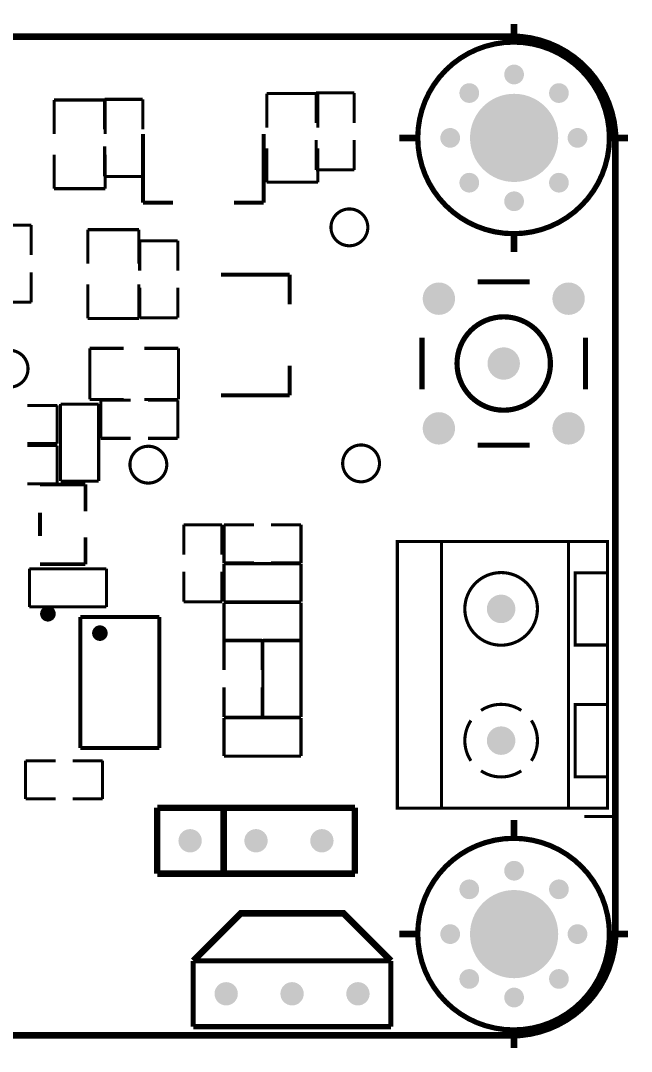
# Model space of a CAD drawing. Header units: millimetres. Extents: x -0.6 to 46.6, y -0.6 to 39.1.
# Drawn here: x 23.08 to 46.62, y -0.62 to 39.12 of the extents above; entities that cross this region are included whole.
import ezdxf

# ---------------------------------------------------------------- set-up
doc = ezdxf.new("R2010")
doc.units = ezdxf.units.MM
for name, color, linetype, true_color in [('Board Outline Layer', 7, 'Continuous', 0xff00ff), ('Hole Layer', 7, 'Continuous', 0x222222), ('Top Silkscreen Layer', 7, 'Continuous', 0xffcc00)]:
    doc.layers.add(name, color=color, linetype=linetype, true_color=true_color)

msp = doc.modelspace()

# ---------------------------------------------------------------- hatches: boundary and pattern name
at = {"layer": 'Hole Layer'}
for points in [[(41.719, 37.044, 1), (42.481, 37.044, 1)], [(41.719, 37.044, 1), (42.481, 37.044, 1)], [(39.991, 36.328, 1), (40.753, 36.328, 1)], [(39.991, 36.328, 1), (40.753, 36.328, 1)], [(43.447, 36.328, 1), (44.209, 36.328, 1)], [(43.447, 36.328, 1), (44.209, 36.328, 1)], [(40.4, 34.6, 1), (43.8, 34.6, 1)], [(40.4, 34.6, 1), (43.8, 34.6, 1)], [(39.255, 34.6, 1), (40.017, 34.6, 1)], [(39.255, 34.6, 1), (40.017, 34.6, 1)], [(44.163, 34.6, 1), (44.925, 34.6, 1)], [(44.163, 34.6, 1), (44.925, 34.6, 1)], [(39.991, 32.872, 1), (40.753, 32.872, 1)], [(39.991, 32.872, 1), (40.753, 32.872, 1)], [(43.447, 32.872, 1), (44.209, 32.872, 1)], [(43.447, 32.872, 1), (44.209, 32.872, 1)], [(41.719, 32.156, 1), (42.481, 32.156, 1)], [(41.719, 32.156, 1), (42.481, 32.156, 1)], [(38.575, 28.4, 1), (39.825, 28.4, 1)], [(38.575, 28.4, 1), (39.825, 28.4, 1)], [(43.575, 28.4, 1), (44.825, 28.4, 1)], [(43.575, 28.4, 1), (44.825, 28.4, 1)], [(41.075, 25.9, 1), (42.325, 25.9, 1)], [(41.075, 25.9, 1), (42.325, 25.9, 1)], [(38.575, 23.4, 1), (39.825, 23.4, 1)], [(38.575, 23.4, 1), (39.825, 23.4, 1)], [(43.575, 23.4, 1), (44.825, 23.4, 1)], [(43.575, 23.4, 1), (44.825, 23.4, 1)], [(41.05, 16.44, 1), (42.15, 16.44, 1)], [(41.05, 16.44, 1), (42.15, 16.44, 1)], [(41.05, 11.36, 1), (42.15, 11.36, 1)], [(41.05, 11.36, 1), (42.15, 11.36, 1)], [(29.16, 7.5, 1), (30.06, 7.5, 1)], [(29.16, 7.5, 1), (30.06, 7.5, 1)], [(31.7, 7.5, 1), (32.6, 7.5, 1)], [(31.7, 7.5, 1), (32.6, 7.5, 1)], [(34.24, 7.5, 1), (35.14, 7.5, 1)], [(34.24, 7.5, 1), (35.14, 7.5, 1)], [(41.719, 6.344, 1), (42.481, 6.344, 1)], [(41.719, 6.344, 1), (42.481, 6.344, 1)], [(39.991, 5.628, 1), (40.753, 5.628, 1)], [(39.991, 5.628, 1), (40.753, 5.628, 1)], [(43.447, 5.628, 1), (44.209, 5.628, 1)], [(43.447, 5.628, 1), (44.209, 5.628, 1)], [(40.4, 3.9, 1), (43.8, 3.9, 1)], [(40.4, 3.9, 1), (43.8, 3.9, 1)], [(39.255, 3.9, 1), (40.017, 3.9, 1)], [(39.255, 3.9, 1), (40.017, 3.9, 1)], [(44.163, 3.9, 1), (44.925, 3.9, 1)], [(44.163, 3.9, 1), (44.925, 3.9, 1)], [(39.991, 2.172, 1), (40.753, 2.172, 1)], [(39.991, 2.172, 1), (40.753, 2.172, 1)], [(43.447, 2.172, 1), (44.209, 2.172, 1)], [(43.447, 2.172, 1), (44.209, 2.172, 1)], [(30.55, 1.6, 1), (31.45, 1.6, 1)], [(30.55, 1.6, 1), (31.45, 1.6, 1)], [(33.09, 1.6, 1), (33.99, 1.6, 1)], [(33.09, 1.6, 1), (33.99, 1.6, 1)], [(35.63, 1.6, 1), (36.53, 1.6, 1)], [(35.63, 1.6, 1), (36.53, 1.6, 1)], [(41.719, 1.456, 1), (42.481, 1.456, 1)], [(41.719, 1.456, 1), (42.481, 1.456, 1)]]:
    msp.add_hatch(color=256, dxfattribs=at).paths.add_polyline_path(points)

# ---------------------------------------------------------------- linework, layer by layer
at = {"layer": 'Board Outline Layer', "const_width": 0.254}
msp.add_lwpolyline([(0, 34.5), (0, 4, 0.414214), (4, 0), (42, 0, 0.414214), (46, 4), (46, 34.5, 0.414214), (42, 38.5), (4, 38.5, 0.414214)], format="xyb", close=True, dxfattribs=at)
at = {"layer": 'Top Silkscreen Layer'}
for points, const_width in [([(42.1, 38.334), (42.1, 38.994)], 0.254), ([(42.1, 38.334), (42.1, 38.994)], 0.254), ([(32.565, 36.31), (34.535, 36.31)], 0.12), ([(32.565, 35), (32.565, 36.31)], 0.12), ([(32.565, 36.31), (34.535, 36.31)], 0.12), ([(32.565, 35), (32.565, 36.31)], 0.12), ([(34.465, 36.335), (34.465, 35.18)], 0.119), ([(34.465, 36.335), (35.935, 36.335)], 0.119), ([(34.465, 36.335), (34.465, 35.18)], 0.119), ([(34.465, 36.335), (35.935, 36.335)], 0.119), ([(34.535, 35), (34.535, 36.31)], 0.12), ([(34.535, 35), (34.535, 36.31)], 0.12), ([(35.935, 36.335), (35.935, 35.18)], 0.119), ([(35.935, 36.335), (35.935, 35.18)], 0.119), ([(26.335, 36.06), (24.365, 36.06)], 0.12), ([(24.365, 36.06), (24.365, 34.75)], 0.12), ([(26.335, 36.06), (24.365, 36.06)], 0.12), ([(24.365, 36.06), (24.365, 34.75)], 0.12), ([(27.785, 36.085), (26.315, 36.085)], 0.119), ([(26.315, 36.085), (26.315, 34.93)], 0.119), ([(27.785, 36.085), (26.315, 36.085)], 0.119), ([(26.315, 36.085), (26.315, 34.93)], 0.119), ([(26.335, 36.06), (26.335, 34.75)], 0.12), ([(26.335, 36.06), (26.335, 34.75)], 0.12), ([(27.785, 36.085), (27.785, 34.93)], 0.119), ([(27.785, 36.085), (27.785, 34.93)], 0.119), ([(27.797, 34.751), (27.797, 32.099)], 0.152), ([(27.797, 34.751), (27.797, 32.099)], 0.152), ([(32.449, 34.751), (32.449, 32.099)], 0.152), ([(32.449, 34.751), (32.449, 32.099)], 0.152), ([(34.465, 33.365), (34.465, 34.52)], 0.119), ([(34.465, 33.365), (34.465, 34.52)], 0.119), ([(35.935, 33.365), (35.935, 34.52)], 0.119), ([(35.935, 33.365), (35.935, 34.52)], 0.119), ([(37.68, 34.6), (38.341, 34.6)], 0.254), ([(37.68, 34.6), (38.341, 34.6)], 0.254), ([(45.834, 34.6), (46.494, 34.6)], 0.254), ([(45.834, 34.6), (46.494, 34.6)], 0.254), ([(26.315, 33.115), (26.315, 34.27)], 0.119), ([(26.315, 33.115), (26.315, 34.27)], 0.119), ([(27.785, 33.115), (27.785, 34.27)], 0.119), ([(27.785, 33.115), (27.785, 34.27)], 0.119), ([(32.565, 32.89), (32.565, 34.2)], 0.12), ([(32.565, 32.89), (32.565, 34.2)], 0.12), ([(34.535, 32.89), (34.535, 34.2)], 0.12), ([(34.535, 32.89), (34.535, 34.2)], 0.12), ([(24.365, 33.95), (24.365, 32.64)], 0.12), ([(24.365, 33.95), (24.365, 32.64)], 0.12), ([(26.335, 33.95), (26.335, 32.64)], 0.12), ([(26.335, 33.95), (26.335, 32.64)], 0.12), ([(34.465, 33.365), (35.935, 33.365)], 0.119), ([(34.465, 33.365), (35.935, 33.365)], 0.119), ([(27.785, 33.115), (26.315, 33.115)], 0.119), ([(27.785, 33.115), (26.315, 33.115)], 0.119), ([(26.335, 32.64), (24.365, 32.64)], 0.12), ([(26.335, 32.64), (24.365, 32.64)], 0.12), ([(32.565, 32.89), (34.535, 32.89)], 0.12), ([(32.565, 32.89), (34.535, 32.89)], 0.12), ([(27.797, 32.099), (28.945, 32.099)], 0.152), ([(27.797, 32.099), (28.945, 32.099)], 0.152), ([(32.449, 32.099), (31.3, 32.099)], 0.152), ([(32.449, 32.099), (31.3, 32.099)], 0.152), ([(22.015, 31.235), (23.485, 31.235)], 0.119), ([(22.015, 31.235), (23.485, 31.235)], 0.119), ([(23.485, 31.235), (23.485, 30.08)], 0.119), ([(23.485, 31.235), (23.485, 30.08)], 0.119), ([(25.665, 31.06), (27.635, 31.06)], 0.12), ([(25.665, 29.75), (25.665, 31.06)], 0.12), ([(25.665, 31.06), (27.635, 31.06)], 0.12), ([(25.665, 29.75), (25.665, 31.06)], 0.12), ([(27.635, 29.75), (27.635, 31.06)], 0.12), ([(27.635, 29.75), (27.635, 31.06)], 0.12), ([(27.665, 30.635), (27.665, 29.48)], 0.119), ([(27.665, 30.635), (29.135, 30.635)], 0.119), ([(27.665, 30.635), (27.665, 29.48)], 0.119), ([(27.665, 30.635), (29.135, 30.635)], 0.119), ([(29.135, 30.635), (29.135, 29.48)], 0.119), ([(29.135, 30.635), (29.135, 29.48)], 0.119), ([(42.1, 30.206), (42.1, 30.866)], 0.254), ([(42.1, 30.206), (42.1, 30.866)], 0.254), ([(23.485, 28.265), (23.485, 29.42)], 0.119), ([(23.485, 28.265), (23.485, 29.42)], 0.119), ([(30.798, 29.326), (33.45, 29.326)], 0.152), ([(30.798, 29.326), (33.45, 29.326)], 0.152), ([(33.45, 29.326), (33.45, 28.177)], 0.152), ([(33.45, 29.326), (33.45, 28.177)], 0.152), ([(42.7, 29.05), (40.7, 29.05)], 0.2), ([(42.7, 29.05), (40.7, 29.05)], 0.2), ([(25.665, 27.64), (25.665, 28.95)], 0.12), ([(25.665, 27.64), (25.665, 28.95)], 0.12), ([(27.635, 27.64), (27.635, 28.95)], 0.12), ([(27.635, 27.64), (27.635, 28.95)], 0.12), ([(27.665, 27.665), (27.665, 28.82)], 0.119), ([(27.665, 27.665), (27.665, 28.82)], 0.119), ([(29.135, 27.665), (29.135, 28.82)], 0.119), ([(29.135, 27.665), (29.135, 28.82)], 0.119), ([(22.015, 28.265), (23.485, 28.265)], 0.119), ([(22.015, 28.265), (23.485, 28.265)], 0.119), ([(25.665, 27.64), (27.635, 27.64)], 0.12), ([(25.665, 27.64), (27.635, 27.64)], 0.12), ([(27.665, 27.665), (29.135, 27.665)], 0.119), ([(27.665, 27.665), (29.135, 27.665)], 0.119), ([(38.55, 24.9), (38.55, 26.9)], 0.2), ([(38.55, 24.9), (38.55, 26.9)], 0.2), ([(44.85, 24.9), (44.85, 26.9)], 0.2), ([(44.85, 24.9), (44.85, 26.9)], 0.2), ([(25.74, 24.515), (25.74, 26.485)], 0.12), ([(27.05, 26.485), (25.74, 26.485)], 0.12), ([(25.74, 24.515), (25.74, 26.485)], 0.12), ([(27.05, 26.485), (25.74, 26.485)], 0.12), ([(29.16, 26.485), (27.85, 26.485)], 0.12), ([(29.16, 26.485), (27.85, 26.485)], 0.12), ([(29.16, 24.515), (29.16, 26.485)], 0.12), ([(29.16, 24.515), (29.16, 26.485)], 0.12), ([(33.45, 24.674), (33.45, 25.823)], 0.152), ([(33.45, 24.674), (33.45, 25.823)], 0.152), ([(30.798, 24.674), (33.45, 24.674)], 0.152), ([(30.798, 24.674), (33.45, 24.674)], 0.152), ([(24.485, 24.285), (23.33, 24.285)], 0.119), ([(24.485, 24.285), (23.33, 24.285)], 0.119), ([(24.485, 22.815), (24.485, 24.285)], 0.119), ([(24.485, 22.815), (24.485, 24.285)], 0.119), ([(24.615, 21.365), (24.615, 24.335)], 0.12), ([(24.615, 24.335), (26.085, 24.335)], 0.12), ([(24.615, 21.365), (24.615, 24.335)], 0.12), ([(24.615, 24.335), (26.085, 24.335)], 0.12), ([(27.05, 24.515), (25.74, 24.515)], 0.12), ([(27.05, 24.515), (25.74, 24.515)], 0.12), ([(26.085, 21.365), (26.085, 24.335)], 0.12), ([(26.085, 21.365), (26.085, 24.335)], 0.12), ([(26.165, 24.485), (27.32, 24.485)], 0.119), ([(26.165, 23.015), (26.165, 24.485)], 0.119), ([(26.165, 24.485), (27.32, 24.485)], 0.119), ([(26.165, 23.015), (26.165, 24.485)], 0.119), ([(29.16, 24.515), (27.85, 24.515)], 0.12), ([(29.16, 24.515), (27.85, 24.515)], 0.12), ([(29.135, 24.485), (27.98, 24.485)], 0.119), ([(29.135, 24.485), (27.98, 24.485)], 0.119), ([(29.135, 23.015), (29.135, 24.485)], 0.119), ([(29.135, 23.015), (29.135, 24.485)], 0.119), ([(26.165, 23.015), (27.32, 23.015)], 0.119), ([(26.165, 23.015), (27.32, 23.015)], 0.119), ([(29.135, 23.015), (27.98, 23.015)], 0.119), ([(29.135, 23.015), (27.98, 23.015)], 0.119), ([(24.485, 22.815), (23.33, 22.815)], 0.119), ([(24.485, 22.815), (23.33, 22.815)], 0.119), ([(24.485, 22.735), (23.33, 22.735)], 0.119), ([(24.485, 22.735), (23.33, 22.735)], 0.119), ([(24.485, 21.265), (24.485, 22.735)], 0.119), ([(24.485, 21.265), (24.485, 22.735)], 0.119), ([(42.7, 22.75), (40.7, 22.75)], 0.2), ([(42.7, 22.75), (40.7, 22.75)], 0.2), ([(24.485, 21.265), (23.33, 21.265)], 0.119), ([(24.485, 21.265), (23.33, 21.265)], 0.119), ([(23.824, 21.236), (25.576, 21.236)], 0.152), ([(23.824, 21.236), (25.576, 21.236)], 0.152), ([(24.615, 21.365), (26.085, 21.365)], 0.12), ([(24.615, 21.365), (26.085, 21.365)], 0.12), ([(25.576, 21.236), (25.576, 20.195)], 0.152), ([(25.576, 21.236), (25.576, 20.195)], 0.152), ([(23.824, 19.245), (23.824, 20.155)], 0.152), ([(23.824, 19.245), (23.824, 20.155)], 0.152), ([(29.365, 19.685), (29.365, 18.53)], 0.119), ([(29.365, 19.685), (30.835, 19.685)], 0.119), ([(29.365, 19.685), (29.365, 18.53)], 0.119), ([(29.365, 19.685), (30.835, 19.685)], 0.119), ([(30.835, 19.685), (30.835, 18.53)], 0.119), ([(30.835, 19.685), (30.835, 18.53)], 0.119), ([(30.915, 19.685), (32.07, 19.685)], 0.119), ([(30.915, 19.685), (30.915, 18.215)], 0.119), ([(30.915, 19.685), (32.07, 19.685)], 0.119), ([(30.915, 19.685), (30.915, 18.215)], 0.119), ([(33.885, 19.685), (32.73, 19.685)], 0.119), ([(33.885, 19.685), (32.73, 19.685)], 0.119), ([(33.885, 19.685), (33.885, 18.215)], 0.119), ([(33.885, 19.685), (33.885, 18.215)], 0.119), ([(25.576, 18.164), (25.576, 19.205)], 0.152), ([(25.576, 18.164), (25.576, 19.205)], 0.152), ([(39.299, 8.82), (39.299, 18.98)], 0.12), ([(39.299, 8.82), (39.299, 18.98)], 0.12), ([(44.2, 8.82), (44.2, 18.98)], 0.12), ([(44.2, 8.82), (44.2, 18.98)], 0.12), ([(23.415, 17.985), (26.385, 17.985)], 0.12), ([(23.415, 17.985), (23.415, 16.515)], 0.12), ([(23.415, 17.985), (26.385, 17.985)], 0.12), ([(23.415, 17.985), (23.415, 16.515)], 0.12), ([(23.824, 18.164), (25.576, 18.164)], 0.152), ([(23.824, 18.164), (25.576, 18.164)], 0.152), ([(26.385, 17.985), (26.385, 16.515)], 0.12), ([(26.385, 17.985), (26.385, 16.515)], 0.12), ([(29.365, 16.715), (29.365, 17.87)], 0.119), ([(29.365, 16.715), (29.365, 17.87)], 0.119), ([(30.835, 16.715), (30.835, 17.87)], 0.119), ([(30.835, 16.715), (30.835, 17.87)], 0.119), ([(30.915, 18.215), (32.07, 18.215)], 0.119), ([(30.915, 18.215), (32.07, 18.215)], 0.119), ([(30.915, 16.715), (30.915, 18.185)], 0.12), ([(33.885, 18.185), (30.915, 18.185)], 0.12), ([(30.915, 16.715), (30.915, 18.185)], 0.12), ([(33.885, 18.185), (30.915, 18.185)], 0.12), ([(33.885, 18.215), (32.73, 18.215)], 0.119), ([(33.885, 18.215), (32.73, 18.215)], 0.119), ([(33.885, 16.715), (33.885, 18.185)], 0.12), ([(33.885, 16.715), (33.885, 18.185)], 0.12), ([(29.365, 16.715), (30.835, 16.715)], 0.119), ([(29.365, 16.715), (30.835, 16.715)], 0.119), ([(33.885, 16.715), (30.915, 16.715)], 0.12), ([(33.885, 16.715), (30.915, 16.715)], 0.12), ([(30.915, 15.215), (30.915, 16.685)], 0.12), ([(33.885, 16.685), (30.915, 16.685)], 0.12), ([(30.915, 15.215), (30.915, 16.685)], 0.12), ([(33.885, 16.685), (30.915, 16.685)], 0.12), ([(33.885, 15.215), (33.885, 16.685)], 0.12), ([(33.885, 15.215), (33.885, 16.685)], 0.12), ([(23.415, 16.515), (26.385, 16.515)], 0.12), ([(23.415, 16.515), (26.385, 16.515)], 0.12), ([(25.379, 16.126), (28.421, 16.126)], 0.152), ([(25.379, 11.074), (25.379, 16.126)], 0.152), ([(25.379, 16.126), (28.421, 16.126)], 0.152), ([(25.379, 11.074), (25.379, 16.126)], 0.152), ([(28.421, 16.126), (28.421, 11.074)], 0.152), ([(28.421, 16.126), (28.421, 11.074)], 0.152), ([(32.385, 15.235), (30.915, 15.235)], 0.119), ([(30.915, 15.235), (30.915, 14.08)], 0.119), ([(32.385, 15.235), (30.915, 15.235)], 0.119), ([(30.915, 15.235), (30.915, 14.08)], 0.119), ([(33.885, 15.215), (30.915, 15.215)], 0.12), ([(33.885, 15.215), (30.915, 15.215)], 0.12), ([(32.385, 15.235), (32.385, 14.08)], 0.119), ([(32.385, 15.235), (32.385, 14.08)], 0.119), ([(32.415, 12.265), (32.415, 15.235)], 0.12), ([(32.415, 15.235), (33.885, 15.235)], 0.12), ([(32.415, 12.265), (32.415, 15.235)], 0.12), ([(32.415, 15.235), (33.885, 15.235)], 0.12), ([(33.885, 12.265), (33.885, 15.235)], 0.12), ([(33.885, 12.265), (33.885, 15.235)], 0.12), ([(30.915, 12.265), (30.915, 13.42)], 0.119), ([(30.915, 12.265), (30.915, 13.42)], 0.119), ([(32.385, 12.265), (32.385, 13.42)], 0.119), ([(32.385, 12.265), (32.385, 13.42)], 0.119), ([(32.385, 12.265), (30.915, 12.265)], 0.119), ([(32.385, 12.265), (30.915, 12.265)], 0.119), ([(32.415, 12.265), (33.885, 12.265)], 0.12), ([(32.415, 12.265), (33.885, 12.265)], 0.12), ([(30.915, 10.765), (30.915, 12.235)], 0.12), ([(33.885, 12.235), (30.915, 12.235)], 0.12), ([(30.915, 10.765), (30.915, 12.235)], 0.12), ([(33.885, 12.235), (30.915, 12.235)], 0.12), ([(33.885, 10.765), (33.885, 12.235)], 0.12), ([(33.885, 10.765), (33.885, 12.235)], 0.12), ([(28.421, 11.074), (25.379, 11.074)], 0.152), ([(28.421, 11.074), (25.379, 11.074)], 0.152), ([(33.885, 10.765), (30.915, 10.765)], 0.12), ([(33.885, 10.765), (30.915, 10.765)], 0.12), ([(23.265, 10.585), (24.42, 10.585)], 0.119), ([(23.265, 10.585), (23.265, 9.115)], 0.119), ([(23.265, 10.585), (24.42, 10.585)], 0.119), ([(23.265, 10.585), (23.265, 9.115)], 0.119), ([(26.235, 10.585), (25.08, 10.585)], 0.119), ([(26.235, 10.585), (25.08, 10.585)], 0.119), ([(26.235, 10.585), (26.235, 9.115)], 0.119), ([(26.235, 10.585), (26.235, 9.115)], 0.119), ([(23.265, 9.115), (24.42, 9.115)], 0.119), ([(23.265, 9.115), (24.42, 9.115)], 0.119), ([(26.235, 9.115), (25.08, 9.115)], 0.119), ([(26.235, 9.115), (25.08, 9.115)], 0.119), ([(28.34, 6.23), (28.34, 8.77)], 0.254), ([(28.34, 8.77), (35.96, 8.77)], 0.254), ([(28.34, 6.23), (28.34, 8.77)], 0.254), ([(28.34, 8.77), (35.96, 8.77)], 0.254), ([(30.904, 8.77), (30.904, 6.23)], 0.254), ([(30.904, 8.77), (30.904, 6.23)], 0.254), ([(35.96, 8.77), (35.96, 6.23)], 0.254), ([(35.96, 8.77), (35.96, 6.23)], 0.254), ([(45.988, 9.077), (45.988, 8.439)], 0.12), ([(45.988, 9.077), (45.988, 8.439)], 0.12), ([(42.1, 7.634), (42.1, 8.294)], 0.254), ([(42.1, 7.634), (42.1, 8.294)], 0.254), ([(45.988, 8.439), (44.813, 8.439)], 0.12), ([(45.988, 8.439), (44.813, 8.439)], 0.12), ([(28.34, 6.23), (35.96, 6.23)], 0.254), ([(28.34, 6.23), (35.96, 6.23)], 0.254), ([(29.73, 2.87), (31.56, 4.7), (31.7, 4.7)], 0.254), ([(31.7, 4.7), (35.3, 4.7)], 0.254), ([(37.35, 2.87), (35.52, 4.7), (35.3, 4.7)], 0.254), ([(37.68, 3.9), (38.341, 3.9)], 0.254), ([(37.68, 3.9), (38.341, 3.9)], 0.254), ([(45.834, 3.9), (46.494, 3.9)], 0.254), ([(45.834, 3.9), (46.494, 3.9)], 0.254), ([(37.35, 2.87), (29.73, 2.87)], 0.2), ([(29.73, 2.87), (29.73, 0.33)], 0.2), ([(37.35, 2.87), (29.73, 2.87)], 0.2), ([(29.73, 2.87), (29.73, 0.33)], 0.2), ([(37.35, 2.87), (37.35, 0.33)], 0.2), ([(37.35, 2.87), (37.35, 0.33)], 0.2), ([(37.35, 0.33), (29.73, 0.33)], 0.2), ([(37.35, 0.33), (29.73, 0.33)], 0.2), ([(42.1, -0.494), (42.1, 0.166)], 0.254), ([(42.1, -0.494), (42.1, 0.166)], 0.254)]:
    msp.add_lwpolyline(points, dxfattribs=dict(at, const_width=const_width))
for points, const_width in [([(38.386, 34.6, 1), (45.774, 34.6), (45.774, 34.6, 1), (38.386, 34.6)], 0.2), ([(38.386, 34.6, 1), (45.774, 34.6), (45.774, 34.6, 1), (38.386, 34.6)], 0.2), ([(35.04, 31.15, 1), (36.46, 31.15), (36.46, 31.15, 1), (35.04, 31.15)], 0.12), ([(35.04, 31.15, 1), (36.46, 31.15), (36.46, 31.15, 1), (35.04, 31.15)], 0.12), ([(35.49, 22.05, 1), (36.91, 22.05), (36.91, 22.05, 1), (35.49, 22.05)], 0.12), ([(35.49, 22.05, 1), (36.91, 22.05), (36.91, 22.05, 1), (35.49, 22.05)], 0.12), ([(40.2, 16.44, 1), (43, 16.44), (43, 16.44, 1), (40.2, 16.44)], 0.12), ([(40.2, 16.44, 1), (43, 16.44), (43, 16.44, 1), (40.2, 16.44)], 0.12), ([(23.977, 16.252, 1), (24.278, 16.252), (24.278, 16.252, 1), (23.977, 16.252)], 0.3), ([(23.977, 16.252, 1), (24.278, 16.252), (24.278, 16.252, 1), (23.977, 16.252)], 0.3), ([(25.981, 15.505, 1), (26.281, 15.505), (26.281, 15.505, 1), (25.981, 15.505)], 0.3), ([(25.981, 15.505, 1), (26.281, 15.505), (26.281, 15.505, 1), (25.981, 15.505)], 0.3), ([(42.377, 12.525, 0.302775), (40.824, 12.525)], 0.12), ([(42.377, 12.525, 0.302775), (40.824, 12.525)], 0.12), ([(40.435, 12.137, 0.302775), (40.435, 10.583)], 0.12), ([(40.435, 12.137, 0.302775), (40.435, 10.583)], 0.12), ([(42.765, 10.583, 0.302775), (42.765, 12.137)], 0.12), ([(42.765, 10.583, 0.302775), (42.765, 12.137)], 0.12), ([(40.824, 10.195, 0.302775), (42.377, 10.195)], 0.12), ([(40.824, 10.195, 0.302775), (42.377, 10.195)], 0.12), ([(38.386, 3.9, 1), (45.774, 3.9), (45.774, 3.9, 1), (38.386, 3.9)], 0.2), ([(38.386, 3.9, 1), (45.774, 3.9), (45.774, 3.9, 1), (38.386, 3.9)], 0.2)]:
    msp.add_lwpolyline(points, format="xyb", dxfattribs=dict(at, const_width=const_width))
for points, const_width in [([(39.9, 25.9, 1), (43.5, 25.9, 1)], 0.2), ([(39.9, 25.9, 1), (43.5, 25.9, 1)], 0.2), ([(21.94, 25.7, 1), (23.36, 25.7, 1)], 0.12), ([(21.94, 25.7, 1), (23.36, 25.7, 1)], 0.12), ([(27.29, 22, 1), (28.71, 22, 1)], 0.12), ([(27.29, 22, 1), (28.71, 22, 1)], 0.12)]:
    msp.add_lwpolyline(points, format="xyb", close=True, dxfattribs=dict(at, const_width=const_width))
at = {"layer": 'Top Silkscreen Layer', "const_width": 0.12}
for points in [[(37.6, 8.76), (45.7, 8.76), (45.7, 19.04), (37.6, 19.04)], [(37.6, 8.76), (45.7, 8.76), (45.7, 19.04), (37.6, 19.04)], [(44.458, 15.047), (45.7, 15.047), (45.7, 17.834), (44.458, 17.834)], [(44.458, 15.047), (45.7, 15.047), (45.7, 17.834), (44.458, 17.834)], [(44.458, 9.967), (45.7, 9.967), (45.7, 12.754), (44.458, 12.754)], [(44.458, 9.967), (45.7, 9.967), (45.7, 12.754), (44.458, 12.754)]]:
    msp.add_lwpolyline(points, close=True, dxfattribs=at)

doc.saveas('drawing.dxf')
